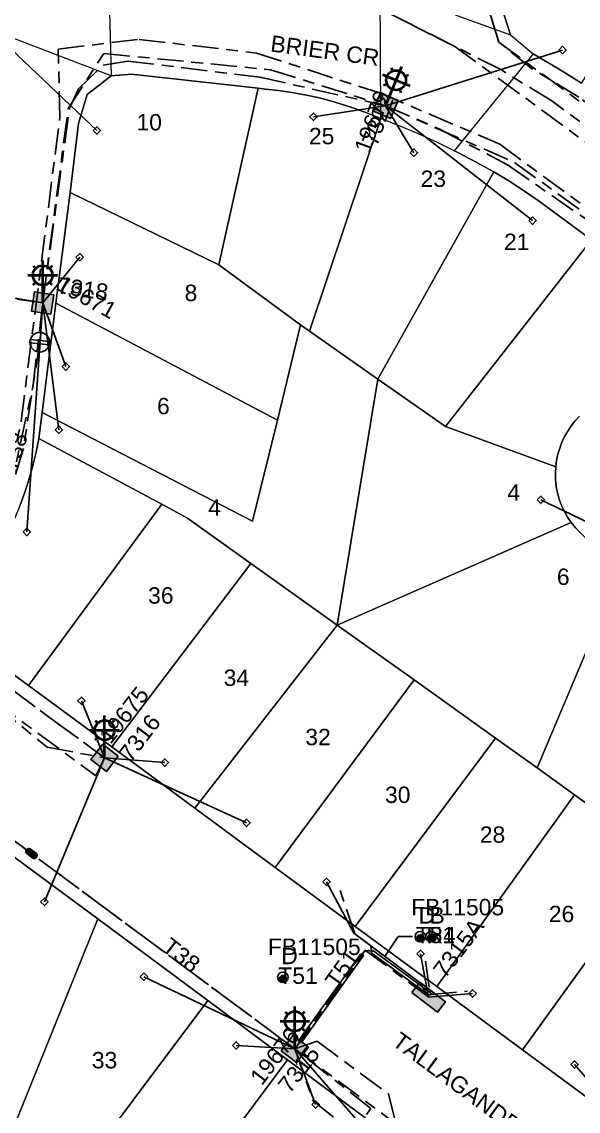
# Model space of a CAD drawing. Header units: metres. Extents: x 301341 to 310479, y 6262403 to 6265281.
# Drawn here: x 303483.9 to 303568.8, y 6264287.8 to 6264453.9 of the extents above; entities that cross this region are included whole.
import ezdxf
from ezdxf.enums import TextEntityAlignment as Align

# ---------------------------------------------------------------- set-up
doc = ezdxf.new("R2010")
doc.units = ezdxf.units.M
doc.linetypes.add('Cable Exist UG', pattern=[8.2, 4, -1.2, 1.8, -1.2])
doc.layers.get('0').update_dxf_attribs({"color": 6})
doc.layers.add('Cadastre Land Parcels_SP_EXT', color=9, linetype='Continuous', lineweight=5)
doc.layers.add('Cadastre Roads_SP_EXT', color=9, linetype='Continuous', lineweight=5)
for name, color, linetype in [('Duct_SP_EXT', 7, 'Continuous'), ('Equip_LV_EXT', 7, 'Continuous'), ('Equip_SP_SL_EXT', 7, 'Continuous'), ('Mains_HV_EXT', 7, 'Continuous'), ('Mains_LV_EXT', 7, 'Continuous'), ('Mains_SL_EXT', 7, 'Continuous'), ('Services_SP_EXT', 7, 'Continuous'), ('SupportsUG_SP_LV_EXT', 7, 'Continuous'), ('SupportsUG_SP_LV_SL_EXT', 7, 'Continuous'), ('Trench_SP_EXT', 7, 'Continuous')]:
    doc.layers.add(name, color=color, linetype=linetype)
doc.styles.add('COLUMN_LABEL', font='arial.ttf')
doc.styles.add('iecARIAL', font='arial.ttf', dxfattribs={"height": 2})
doc.styles.add('POLE_LABEL', font='arial.ttf')
doc.styles.get("Standard").update_dxf_attribs({"font": 'arial.ttf'})

# ---------------------------------------------------------------- blocks, each defined once
blk = doc.blocks.new('COLUMN_EXT')
blk.add_hatch(color=256).paths.add_polyline_path([(-1.49, 1.48), (-1.49, -1.49), (1.48, -1.49), (1.48, 1.48)])
blk.add_lwpolyline([(-1.49, -1.49), (1.48, -1.49), (1.48, 1.48), (-1.49, 1.48)], close=True)
for tag, height, style, flags, p in [('ASSET_NUM', 2.5, 'COLUMN_LABEL', 8, (2, 2)), ('STRUCTURE_PLANT_NUMBER', 0.2, 'POLE_LABEL', 9, (1.81, 0.03)), ('STREET_CODE', 0.2, 'COLUMN_LABEL', 9, (1.81, -0.2))]:
    blk.add_attdef(tag, text='', height=height, dxfattribs=dict(style=style, flags=flags)).set_placement(p, align=Align.MIDDLE_LEFT)
at = {"flags": 9}
for tag, p in [('COLUMN_TYPE', (1.81, -0.4)), ('OWNED_BY', (1.81, -0.6)), ('STATE', (1.81, -0.8)), ('USAGE', (1.81, -1)), ('STREETNAME', (1.81, -1.6)), ('LEGEND', (1.81, -1.2)), ('LOCATION', (1.81, -1.4)), ('SUBURB', (1.81, -1.8)), ('NOTES', (1.81, -2))]:
    blk.add_attdef(tag, text='', height=0.2, dxfattribs=at).set_placement(p, align=Align.MIDDLE_LEFT)
at = {"flags": 1}
blk.add_attdef('Z', (1.81, -2.35), '', height=0.2, dxfattribs=at)
blk = doc.blocks.new('PILLAR_EXT')
blk.add_hatch(color=256).paths.add_polyline_path([(-2.475, 0.99), (-2.475, -0.99), (2.475, -0.99), (2.475, 0.99)])
blk.add_lwpolyline([(-2.475, -0.99), (2.475, -0.99), (2.475, 0.99), (-2.475, 0.99)], close=True)
at = {"style": 'iecARIAL', "flags": 8}
blk.add_attdef('ASSET_NUM', (1.5, 3.5), '', height=2.5, dxfattribs=at)
for tag, p, flags in [('OWNED_BY', (0, -0.2), 9), ('STATE', (0, -0.4), 9), ('SUPPORT_TYPE', (0, -0.6), 9), ('STREETNAME', (0, -1.8), 9), ('USAGE', (0, -0.8), 9), ('LEGEND', (0, -1), 9), ('LOCATION', (0, -1.2), 9), ('NOTES', (0, -1.4), 9), ('PARENT', (0, -1.6), 9), ('SUBURB', (0, -2), 1)]:
    blk.add_attdef(tag, p, '', height=0.2, dxfattribs=dict(flags=flags))
blk = doc.blocks.new('DUCT_EXT')
blk.add_circle((0, 0.8), 0.8)
at = {"flags": 1}
blk.add_attdef('Z', (0, 0), '', height=0.2, dxfattribs=at)
at = {"flags": 9}
for tag, p in [('DUCT_CODE', (0, 0)), ('XSECT_TYPE', (0, -0.2)), ('STATE', (0, -0.6)), ('FB_REFERENCE', (0, -0.4)), ('NOTES', (0, -0.8))]:
    blk.add_attdef(tag, text='', height=0.2, dxfattribs=at).set_placement(p, align=Align.MIDDLE_LEFT)
blk = doc.blocks.new('SL_LANTERN_EXT')
at = {"lineweight": 40}
for p, q in [((-1.46, 5.68), (-1.06, 5.28)), ((0, 1.97), (0, 6.47)), ((1.46, 5.68), (1.06, 5.28)), ((-2.25, 4.22), (2.25, 4.22)), ((-1.46, 2.76), (-1.06, 3.16)), ((0, 0), (0, 2.72)), ((1.46, 2.76), (1.06, 3.16))]:
    blk.add_line(p, q, dxfattribs=at)
blk.add_circle((0, 4.22), 1.5, dxfattribs=at)
at = {"style": 'iecARIAL', "flags": 8}
blk.add_attdef('ASSET_NUM', (1.5, 1.5), '', height=2.5, dxfattribs=at)
for tag, p, height, flags in [('OPERATING_VOLTAGE', (0.98, -1.65), 0.2, 9), ('ORIENTATION', (0.98, -1.85), 0.2, 9), ('CONSTRUCTED_VOLTAGE', (0.98, -0.65), 0.2, 9), ('CONTROL_TYPE', (0.98, -0.85), 0.2, 9), ('LANTERN_PURPOSE', (0.98, -1.05), 0.2, 9), ('LANTERN_TYPE', (0.98, -1.25), 0.2, 9), ('NO_PHASES', (0.98, -1.45), 0.2, 9), ('LNUMBER', (2.18, -3.25), 2.5, 8), ('OWNED_BY', (0.98, -2.05), 0.2, 9), ('STATE', (0.98, -2.25), 0.2, 9), ('USAGE', (0.98, -2.45), 0.2, 9), ('CEXIST', (0.98, -2.65), 0.2, 9), ('CNEW', (0.98, -2.85), 0.2, 9), ('CNUMBER', (0.98, -3.05), 0.2, 9), ('CREMOVE', (0.98, -3.25), 0.2, 9), ('CREPLACE', (0.98, -3.45), 0.2, 9), ('LKINGHEIGHT', (0.98, -3.65), 0.2, 9), ('LBRACKET', (0.98, -3.85), 0.2, 9), ('LBRACKETVOCAB', (0.98, -4.05), 0.2, 9), ('LCATEGORY', (0.98, -4.25), 0.2, 9), ('LCHARGE1', (0.98, -4.45), 0.2, 9), ('LCHARGE1PERCENT', (0.98, -4.65), 0.2, 9), ('LCHARGE2', (0.98, -4.85), 0.2, 9), ('LCHARGE2PERCENT', (0.98, -5.05), 0.2, 9), ('LCHARGE3', (0.98, -5.25), 0.2, 9), ('LCHARGE3PERCENT', (0.98, -5.45), 0.2, 9), ('LEXIST', (0.98, -5.65), 0.2, 9), ('LLAMP', (0.98, -5.85), 0.2, 9), ('LLAMPVOCAB', (0.98, -6.05), 0.2, 9), ('LMAST', (0.98, -6.25), 0.2, 9), ('LMASTVOCAB', (0.98, -6.45), 0.2, 9), ('LNEW', (0.98, -6.65), 0.2, 9), ('LANTNUMBER', (0.98, -6.85), 0.2, 9), ('LOUTREACH', (0.98, -7.25), 0.2, 9), ('LOUTREACHVOCAB', (0.98, -7.45), 0.2, 9), ('LRATECODE', (0.98, -7.65), 0.2, 9), ('LREMOVE', (0.98, -7.85), 0.2, 9), ('LREPLACE', (0.98, -8.05), 0.2, 9), ('LTYPE', (0.98, -8.25), 0.2, 9), ('LTYPEVOCAB', (0.98, -8.45), 0.2, 9), ('STREETNAME', (0.98, -9.25), 0.2, 9), ('SUBURB', (0.98, -9.45), 0.2, 1), ('LEGEND', (0.98, -8.65), 0.2, 9), ('LOCATION', (0.98, -8.85), 0.2, 9), ('NOTES', (0.98, -9.05), 0.2, 9)]:
    blk.add_attdef(tag, p, '', height=height, dxfattribs=dict(flags=flags))
blk = doc.blocks.new('CCP_EXT')
at = {"flags": 9}
for tag, p in [('LIFE_SUPPORT', (0, -1.6)), ('STATE', (0, -1.8)), ('NOTES', (0, -2))]:
    blk.add_attdef(tag, text='', height=0.2, dxfattribs=at).set_placement(p, align=Align.MIDDLE_LEFT)
blk.add_wipeout([(0, 0.57), (0.57, 0), (0, -0.57), (-0.57, 0)])
blk.add_lwpolyline([(-0.57, 0), (0, 0.57), (0.57, 0), (0, -0.57), (-0.57, 0)])
at = {"flags": 1}
blk.add_attdef('Z', (0, 0), '', height=0.2, dxfattribs=at)
at = {"flags": 9}
for tag, p in [('CCP_TYPE', (0, 0)), ('CONSTRUCTED_VOLTAGE', (0, -0.2)), ('OPERATING_VOLTAGE', (0, -0.6)), ('ORIENTATION', (0, -0.8)), ('OWNED_BY', (0, -1)), ('NO_PHASES', (0, -0.4)), ('USAGE', (0, -1.2)), ('LEGEND', (0, -1.4))]:
    blk.add_attdef(tag, text='', height=0.2, dxfattribs=at).set_placement(p, align=Align.MIDDLE_LEFT)
blk = doc.blocks.new('LV_STJ_EXT')
h = blk.add_hatch(color=256)
edge = h.paths.add_edge_path()
edge.add_ellipse((-0.59, 0.13), major_axis=(0.226, 0.226), ratio=1, start_angle=45, end_angle=135)
edge.add_line((-0.91, 0.13), (-0.91, -0.13))
edge.add_ellipse((-0.59, -0.13), major_axis=(0.226, 0.226), ratio=1, start_angle=135, end_angle=225)
edge.add_line((-0.59, -0.45), (0.59, -0.45))
edge.add_ellipse((0.59, -0.13), major_axis=(-0.226, 0.226), ratio=1, start_angle=135, end_angle=225)
edge.add_line((0.91, -0.13), (0.91, 0.13))
edge.add_ellipse((0.59, 0.13), major_axis=(-0.226, 0.226), ratio=1, start_angle=225, end_angle=315)
edge.add_line((0.59, 0.45), (-0.59, 0.45))
blk.add_lwpolyline([(-0.91, 0.13), (-0.91, -0.13, 0.414214), (-0.59, -0.45), (0.59, -0.45, 0.414214), (0.91, -0.13), (0.91, 0.13, 0.414214), (0.59, 0.45), (-0.59, 0.45, 0.414214)], format="xyb", close=True)
at = {"flags": 1}
blk.add_attdef('Z', (0, 0), '', height=0.2, dxfattribs=at)
at = {"flags": 9}
for tag, p in [('ORIENTATION', (0, 0)), ('USAGE', (0, -0.2)), ('LEGEND', (0, -0.4)), ('NOTES', (0, -0.6))]:
    blk.add_attdef(tag, text='', height=0.2, dxfattribs=at).set_placement(p, align=Align.MIDDLE_LEFT)
blk = doc.blocks.new('LV_UG_LINKS_CLOSED_EXT')
blk.add_wipeout([(-1.06, 1.06), (-1.18, 0.92), (-1.29, 0.76), (-1.37, 0.59), (-1.43, 0.42), (-1.48, 0.23), (-1.49, 0.05), (-1.49, -0.14), (-1.46, -0.33), (-1.41, -0.51), (-1.33, -0.68), (-1.24, -0.84), (-1.12, -0.99), (-0.99, -1.12), (-0.84, -1.24), (-0.68, -1.33), (-0.51, -1.41), (-0.33, -1.46), (-0.14, -1.49), (0.05, -1.49), (0.23, -1.48), (0.42, -1.43), (0.59, -1.37), (0.76, -1.29), (0.92, -1.18), (1.06, -1.06), (1.18, -0.92), (1.29, -0.76), (1.37, -0.59), (1.43, -0.42), (1.48, -0.23), (1.49, -0.05), (1.49, 0.14), (1.46, 0.33), (1.41, 0.51), (1.33, 0.68), (1.24, 0.84), (1.12, 0.99), (0.99, 1.12), (0.84, 1.24), (0.68, 1.33), (0.51, 1.41), (0.33, 1.46), (0.14, 1.49), (-0.05, 1.49), (-0.23, 1.48), (-0.42, 1.43), (-0.59, 1.37), (-0.76, 1.29), (-0.92, 1.18)])
for p, q in [((-0.25, -1.48), (-0.25, 1.48)), ((0.25, -1.48), (0.25, 1.48))]:
    blk.add_line(p, q)
blk.add_circle((0, 0), 1.5)
at = {"flags": 9}
for tag, p in [('ACTUAL_STATUS', (0, 0)), ('CONSTRUCTED_VOLTAGE', (0, -0.2)), ('OPERATING_VOLTAGE', (0, -0.6)), ('ORIENTATION', (0, -0.8)), ('STATE', (0, -1)), ('SWITCH_TYPE', (0, -1.2)), ('NO_PHASES', (0, -0.4)), ('USAGE', (0, -1.4)), ('NOTES', (0, -1.6))]:
    blk.add_attdef(tag, text='', height=0.2, dxfattribs=at).set_placement(p, align=Align.MIDDLE_LEFT)
at = {"flags": 1}
blk.add_attdef('Z', (0, 0), '', height=0.2, dxfattribs=at)
blk = doc.blocks.new('CABLE_LARGE_EXT')
h = blk.add_hatch(color=256)
edge = h.paths.add_edge_path()
edge.add_arc((0, 0.55), 0.55, 0, 360)
blk.add_circle((0, 0.55), 0.55)
at = {"flags": 1}
blk.add_attdef('Z', (0, 0), '', height=0.2, dxfattribs=at)
at = {"flags": 9}
for tag, p in [('COND_CODE', (0, 0)), ('STATE', (0, -0.4)), ('XSECT_SIZE', (0, -0.6)), ('FB_REFERENCE', (0, -0.2)), ('NOTES', (0, -0.8))]:
    blk.add_attdef(tag, text='', height=0.2, dxfattribs=at).set_placement(p, align=Align.MIDDLE_LEFT)

msp = doc.modelspace()

# ---------------------------------------------------------------- linework, layer by layer
at = {"layer": 'Cadastre Land Parcels_SP_EXT', "linetype": 'Continuous'}
for points in [[(303588.77, 6264474.35), (303569.29, 6264479.59), (303558.57, 6264459.58), (303557.14, 6264456.05), (303558.42, 6264451.97), (303561.88, 6264449.04), (303565.78, 6264446.75), (303566.45, 6264446.35), (303569.26, 6264444.59), (303588.77, 6264474.35)], [(303519.93, 6264443.84), (303500.58, 6264445.97), (303497.48, 6264445.71), (303493.84, 6264442.84), (303492.52, 6264438.41), (303491.23, 6264427.9), (303513.95, 6264416.89), (303519.93, 6264443.84)], [(303538.63, 6264439.19), (303536.75, 6264439.96), (303534.86, 6264440.67), (303532.94, 6264441.3), (303530.99, 6264441.87), (303529.03, 6264442.37), (303527.05, 6264442.79), (303525.06, 6264443.15), (303523.06, 6264443.44), (303521.05, 6264443.65), (303519.93, 6264443.84), (303513.95, 6264416.89), (303526.42, 6264407.72), (303527.75, 6264406.74), (303538.63, 6264439.19)], [(303549.87, 6264434.27), (303547.42, 6264435.46), (303544.52, 6264436.79), (303541.59, 6264438.04), (303538.63, 6264439.19), (303527.75, 6264406.74), (303538.18, 6264399.43), (303555.88, 6264431.05), (303553.1, 6264432.59), (303550.28, 6264434.06), (303549.87, 6264434.27)], [(303570.8, 6264420.71), (303564.8, 6264425.11), (303562.65, 6264426.7), (303560.44, 6264428.22), (303558.19, 6264429.67), (303555.88, 6264431.05), (303538.18, 6264399.43), (303548.54, 6264392.24), (303570.8, 6264420.71)], [(303513.95, 6264416.89), (303491.23, 6264427.9), (303489.06, 6264411.04), (303522.88, 6264393.17), (303526.42, 6264407.72), (303513.95, 6264416.89)], [(303522.88, 6264393.17), (303489.06, 6264411.04), (303486.97, 6264394.38), (303519.09, 6264377.78), (303522.88, 6264393.17)], [(303527.75, 6264406.74), (303526.42, 6264407.72), (303522.88, 6264393.17), (303519.09, 6264377.78), (303486.97, 6264394.38), (303486.44, 6264390.38), (303505.21, 6264380.37), (303509.17, 6264378.24), (303518.83, 6264371.34), (303532.01, 6264361.92), (303532.05, 6264362.24), (303538.18, 6264399.43), (303527.75, 6264406.74)], [(303548.54, 6264392.24), (303538.18, 6264399.43), (303532.05, 6264362.24), (303532.01, 6264361.92), (303567.72, 6264377.56), (303567.16, 6264378.38), (303566.66, 6264379.26), (303566.24, 6264380.18), (303565.89, 6264381.12), (303565.62, 6264382.1), (303565.43, 6264383.09), (303565.33, 6264384.09), (303565.3, 6264385.1), (303565.36, 6264386.09), (303548.54, 6264392.24)], [(303505.21, 6264380.37), (303486.44, 6264390.38), (303486.04, 6264388.31), (303485.55, 6264386.26), (303484.98, 6264384.23), (303484.34, 6264382.23), (303483.62, 6264380.25), (303482.82, 6264378.3), (303481.95, 6264376.38), (303481.01, 6264374.49), (303479.99, 6264372.65), (303479.49, 6264371.66), (303478.92, 6264370.7), (303478.29, 6264369.78), (303477.61, 6264368.9), (303476.88, 6264368.06), (303476.1, 6264367.27), (303474.75, 6264364.54), (303474.8, 6264361.94), (303475.85, 6264359.36), (303484.89, 6264352.72), (303505.21, 6264380.37)], [(303518.83, 6264371.34), (303509.17, 6264378.24), (303505.21, 6264380.37), (303484.89, 6264352.72), (303497.58, 6264343.37), (303518.83, 6264371.34)], [(303576.22, 6264372.71), (303575.23, 6264372.86), (303574.25, 6264373.08), (303573.29, 6264373.39), (303572.36, 6264373.78), (303571.47, 6264374.24), (303570.61, 6264374.77), (303569.81, 6264375.37), (303569.06, 6264376.04), (303568.36, 6264376.77), (303567.72, 6264377.56), (303532.01, 6264361.92), (303543.75, 6264353.57), (303556.16, 6264344.72), (303562.52, 6264340.15), (303576.22, 6264372.71)], [(303592.77, 6264333.93), (303585.58, 6264375.49), (303584.78, 6264374.87), (303583.95, 6264374.32), (303583.06, 6264373.84), (303582.14, 6264373.43), (303581.2, 6264373.1), (303580.22, 6264372.86), (303579.23, 6264372.7), (303578.23, 6264372.62), (303577.22, 6264372.62), (303576.22, 6264372.71), (303562.52, 6264340.15), (303568.21, 6264336.05), (303581.5, 6264326.52), (303585.25, 6264323.89), (303592.77, 6264333.93)], [(303510.26, 6264334.02), (303532.01, 6264361.92), (303518.83, 6264371.34), (303497.58, 6264343.37), (303510.26, 6264334.02)], [(303543.75, 6264353.57), (303532.01, 6264361.92), (303510.26, 6264334.02), (303522.52, 6264324.97), (303543.75, 6264353.57)], [(303556.16, 6264344.72), (303543.75, 6264353.57), (303522.52, 6264324.97), (303534.72, 6264315.98), (303556.16, 6264344.72)], [(303562.52, 6264340.15), (303556.16, 6264344.72), (303534.72, 6264315.98), (303547.18, 6264306.82), (303568.21, 6264336.05), (303562.52, 6264340.15)], [(303581.5, 6264326.52), (303568.21, 6264336.05), (303547.18, 6264306.82), (303560.28, 6264297.18), (303581.5, 6264326.52)], [(303495.48, 6264317.15), (303481.08, 6264327.78), (303474.42, 6264305.66), (303468.77, 6264286.86), (303471.36, 6264285.62), (303480.86, 6264281.02), (303495.48, 6264317.15)], [(303585.25, 6264323.89), (303581.5, 6264326.52), (303560.28, 6264297.18), (303572.68, 6264288.02), (303594.47, 6264317.26), (303585.25, 6264323.89)], [(303512.25, 6264304.69), (303495.48, 6264317.15), (303480.86, 6264281.02), (303489.61, 6264274.51), (303512.25, 6264304.69)], [(303524.42, 6264295.63), (303512.25, 6264304.69), (303489.61, 6264274.51), (303501.88, 6264265.42), (303524.42, 6264295.63)], [(303536.49, 6264286.65), (303524.42, 6264295.63), (303501.88, 6264265.42), (303513.76, 6264256.63), (303536.49, 6264286.65)]]:
    msp.add_lwpolyline(points, close=True, dxfattribs=at)
msp.add_lwpolyline([(303570.8, 6264420.71), (303548.54, 6264392.24), (303565.36, 6264386.09), (303565.48, 6264387.06), (303565.68, 6264388), (303565.95, 6264388.92), (303566.29, 6264389.82), (303566.7, 6264390.7), (303567.18, 6264391.53), (303567.71, 6264392.33), (303568.31, 6264393.08), (303568.97, 6264393.79)], dxfattribs=at)
at = {"layer": 'Cadastre Roads_SP_EXT', "linetype": 'Continuous'}
for points in [[(303550, 6264454.99), (303558.42, 6264451.97), (303557.14, 6264456.05)], [(303568.97, 6264393.79), (303568.31, 6264393.08), (303567.71, 6264392.33), (303567.18, 6264391.53), (303566.7, 6264390.7), (303566.29, 6264389.82), (303565.95, 6264388.92), (303565.68, 6264388), (303565.48, 6264387.06), (303565.36, 6264386.09), (303565.3, 6264385.1), (303565.33, 6264384.09), (303565.43, 6264383.09), (303565.62, 6264382.1), (303565.89, 6264381.12), (303566.24, 6264380.18), (303566.66, 6264379.26), (303567.16, 6264378.38), (303567.72, 6264377.56), (303568.36, 6264376.77), (303569.06, 6264376.04)]]:
    msp.add_lwpolyline(points, dxfattribs=at)
at = {"layer": 'Duct_SP_EXT'}
for p, q in [((303526.11, 6264298.53), (303535.61, 6264311.83)), ((303526.51, 6264298.25), (303536, 6264311.55)), ((303535.61, 6264311.83), (303535.8, 6264311.69)), ((303536, 6264311.55), (303535.8, 6264311.69)), ((303537.16, 6264311.94), (303537.3, 6264312.14)), ((303537.44, 6264312.33), (303537.3, 6264312.14)), ((303546.08, 6264305.43), (303546.22, 6264305.62)), ((303546.36, 6264305.81), (303546.22, 6264305.62)), ((303526.11, 6264298.53), (303526.31, 6264298.39)), ((303526.51, 6264298.25), (303526.31, 6264298.39))]:
    msp.add_line(p, q, dxfattribs=at)
msp.add_lwpolyline([(303543.49, 6264314.45), (303541.32, 6264314.45), (303539.24, 6264311.42)], dxfattribs=at)
at = {"layer": 'Mains_LV_EXT', "linetype": 'Cable Exist UG'}
for points in [[(303487.05, 6264411.06), (303473.11, 6264413.07), (303478.02, 6264453.72)], [(303485.35, 6264327.1), (303466.73, 6264340.91)]]:
    msp.add_lwpolyline(points, dxfattribs=at)
at = {"layer": 'Mains_SL_EXT', "linetype": 'Cable Exist UG'}
msp.add_lwpolyline([(303487.05, 6264411.06), (303473.12, 6264413.16), (303478.02, 6264453.72)], dxfattribs=at)
at = {"layer": 'Services_SP_EXT'}
msp.add_lwpolyline([(303468.05, 6264414.25), (303487.05, 6264411.06)], dxfattribs=at)
at = {"layer": 'Trench_SP_EXT', "linetype": 'Cable Exist UG'}
for points in [[(303537.3, 6264312.14), (303537.06, 6264313.06), (303534.68, 6264314.84), (303532.35, 6264321.79)], [(303526.28, 6264298.35), (303525.53, 6264297.3)]]:
    msp.add_lwpolyline(points, dxfattribs=at)
msp.add_lwpolyline([(303535.87, 6264311.79, -0.422924), (303537.3, 6264312.14)], format="xyb", dxfattribs=at)

# ---------------------------------------------------------------- block references
at = {"layer": 'Duct_SP_EXT'}
for name, p in [('DUCT_EXT', (303544.67, 6264313.62)), ('DUCT_EXT', (303546.33, 6264313.62)), ('CABLE_LARGE_EXT', (303544.67, 6264313.62)), ('CABLE_LARGE_EXT', (303546.33, 6264313.62)), ('DUCT_EXT', (303523.71, 6264307.43)), ('CABLE_LARGE_EXT', (303523.71, 6264307.43))]:
    msp.add_blockref(name, p, dxfattribs=at)
at = {"layer": 'Equip_LV_EXT', "rotation": 142.2333843255388}
msp.add_blockref('LV_STJ_EXT', (303485.35, 6264327.1), dxfattribs=at)
at = {"layer": 'Equip_SP_SL_EXT'}
ref = msp.add_blockref('SL_LANTERN_EXT', (303539.36, 6264441.14), dxfattribs=dict(at, rotation=337.2813594390861))
ref.add_attrib('ASSET_NUM', '19679', dxfattribs={"layer": '0', "height": 2.5, "rotation": 70.3913, "style": 'iecARIAL'}).set_placement((303540.86, 6264442.64), align=Align.BOTTOM_RIGHT)
ref = msp.add_blockref('SL_LANTERN_EXT', (303487.05, 6264411.06), dxfattribs=at)
ref.add_attrib('ASSET_NUM', '19671', dxfattribs={"layer": '0', "height": 2.5, "rotation": 331.0259, "style": 'iecARIAL'}).set_placement((303488.55, 6264412.57), align=Align.BOTTOM_LEFT)
ref = msp.add_blockref('SL_LANTERN_EXT', (303496.5, 6264341.69), dxfattribs=at)
ref.add_attrib('ASSET_NUM', '19675', dxfattribs={"layer": '0', "height": 2.5, "rotation": 51.6858, "style": 'iecARIAL'}).set_placement((303498, 6264343.19), align=Align.BOTTOM_LEFT)
ref = msp.add_blockref('SL_LANTERN_EXT', (303525.53, 6264297.3), dxfattribs=at)
ref.add_attrib('ASSET_NUM', '19676', dxfattribs={"layer": '0', "height": 2.5, "rotation": 52.1887, "style": 'iecARIAL'}).set_placement((303527.03, 6264298.8), align=Align.BOTTOM_RIGHT)
at = {"layer": 'SupportsUG_SP_LV_EXT'}
ref = msp.add_blockref('PILLAR_EXT', (303545.95, 6264305.2), dxfattribs=dict(at, rotation=322.7066943600649))
ref.add_attrib('ASSET_NUM', '7315A', dxfattribs={"layer": '0', "height": 2.5, "rotation": 52.7067, "style": 'iecARIAL'}).set_placement((303547.45, 6264308.7), align=Align.MIDDLE_LEFT)
at = {"layer": 'SupportsUG_SP_LV_SL_EXT'}
ref = msp.add_blockref('COLUMN_EXT', (303539.37, 6264441.14), dxfattribs=dict(at, rotation=336.9589297135183))
ref.add_attrib('ASSET_NUM', '7322', dxfattribs={"layer": '0', "height": 2.5, "rotation": 70.3913, "style": 'COLUMN_LABEL'}).set_placement((303541.37, 6264441.89), align=Align.BOTTOM_RIGHT)
ref = msp.add_blockref('COLUMN_EXT', (303487.05, 6264411.06), dxfattribs=dict(at, rotation=81.66685763885832))
ref.add_attrib('ASSET_NUM', '7318', dxfattribs={"layer": '0', "height": 2.5, "rotation": 351.6302, "style": 'COLUMN_LABEL'}).set_placement((303489.05, 6264411.81), align=Align.BOTTOM_LEFT)
ref = msp.add_blockref('COLUMN_EXT', (303496.5, 6264341.69), dxfattribs=dict(at, rotation=142.4184587879337))
ref.add_attrib('ASSET_NUM', '7316', dxfattribs={"layer": '0', "height": 2.5, "rotation": 52.5268, "style": 'COLUMN_LABEL'}).set_placement((303498.5, 6264342.44), align=Align.TOP_LEFT)
ref = msp.add_blockref('COLUMN_EXT', (303525.53, 6264297.3), dxfattribs=dict(at, rotation=322.2550137768259))
ref.add_attrib('ASSET_NUM', '7315', dxfattribs={"layer": '0', "height": 2.5, "rotation": 52.2912, "style": 'COLUMN_LABEL'}).set_placement((303527.53, 6264298.05), align=Align.TOP_RIGHT)

# ---------------------------------------------------------------- texts
at = {"layer": 'Cadastre Land Parcels_SP_EXT'}
for s, p in [('10', (303501.36, 6264437.37)), ('25', (303527.68, 6264435.26)), ('23', (303544.72, 6264428.76)), ('21', (303557.44, 6264419.14)), ('8', (303508.71, 6264411.35)), ('6', (303504.5, 6264394.09)), ('4', (303557.96, 6264380.92)), ('4', (303512.31, 6264378.64)), ('6', (303565.52, 6264368.06)), ('36', (303503.14, 6264365.21)), ('34', (303514.67, 6264352.66)), ('32', (303527.13, 6264343.62)), ('30', (303539.29, 6264334.81)), ('28', (303553.76, 6264328.74)), ('26', (303564.29, 6264316.64)), ('33', (303494.55, 6264294.34))]:
    msp.add_text(s, height=2.5, dxfattribs=at).set_placement(p)
at = {"layer": 'Cadastre Roads_SP_EXT'}
for s, rotation, p in [('BRIER CR', 352.2796, (303521.7, 6264449.43)), ('TALLAGANDRA DR', 323.5288, (303540.2, 6264298.02))]:
    msp.add_text(s, height=2.5, rotation=rotation, dxfattribs=at).set_placement(p)
at = {"layer": 'Duct_SP_EXT'}
for s, p in [('FB11505', (303543.3, 6264317.68)), ('D', (303544.42, 6264316.42)), ('B', (303546.08, 6264316.42)), ('T51', (303543.97, 6264313.42)), ('R4', (303545.63, 6264313.42)), ('FB11505', (303521.41, 6264311.63)), ('D', (303523.46, 6264310.23)), ('T51', (303523.01, 6264307.23))]:
    msp.add_text(s, height=2.5, dxfattribs=at).set_placement(p)
at = {"layer": 'Mains_LV_EXT'}
for s, rotation, p in [('T38', 71.7869, (303482.96, 6264385.09)), ('T38', 322.3055, (303505.08, 6264312.46)), ('T51', 54.4736, (303532, 6264306.36))]:
    msp.add_text(s, height=2.5, rotation=rotation, dxfattribs=at).set_placement(p)

# ---------------------------------------------------------------- next in the draw order: block references
at = {"layer": 'Services_SP_EXT'}
for p in [(303566.38, 6264449.63), (303528.36, 6264439.44), (303495.33, 6264437.36), (303543.68, 6264433.98), (303561.79, 6264423.62), (303492.7, 6264418.05), (303490.59, 6264401.35), (303489.53, 6264391.74), (303563.08, 6264381.03), (303484.64, 6264376.14), (303492.95, 6264350.38), (303505.7, 6264340.97), (303518.16, 6264331.79), (303530.36, 6264322.79), (303487.31, 6264319.73), (303544.7, 6264311.81), (303502.51, 6264308.32), (303552.66, 6264305.75), (303516.58, 6264297.84), (303568.2, 6264294.92), (303528.7, 6264288.82)]:
    msp.add_blockref('CCP_EXT', p, dxfattribs=at)

# ---------------------------------------------------------------- next in the draw order: linework, layer by layer
at = {"layer": 'Cadastre Roads_SP_EXT', "linetype": 'Continuous'}
msp.add_lwpolyline([(303527.77, 6264460.18), (303503.77, 6264463.92), (303500.03, 6264465.75), (303496.96, 6264469.39), (303497.22, 6264457.55), (303497.48, 6264445.71), (303500.58, 6264445.97), (303519.93, 6264443.84), (303521.05, 6264443.65), (303523.06, 6264443.44), (303525.06, 6264443.15), (303527.05, 6264442.79), (303529.03, 6264442.37), (303530.99, 6264441.87), (303532.94, 6264441.3), (303534.86, 6264440.67), (303536.75, 6264439.96), (303538.63, 6264439.19), (303538.6, 6264449.14), (303538.57, 6264459.09), (303535.27, 6264459.03), (303527.77, 6264460.18)], close=True, dxfattribs=at)
for points in [[(303483.62, 6264380.25), (303484.34, 6264382.23), (303484.98, 6264384.23), (303485.55, 6264386.26), (303486.04, 6264388.31), (303486.44, 6264390.38), (303486.97, 6264394.38), (303489.06, 6264411.04), (303491.23, 6264427.9), (303492.52, 6264438.41), (303493.84, 6264442.84), (303497.48, 6264445.71), (303497.48, 6264445.71), (303488.35, 6264449.21), (303476.01, 6264453.94)], [(303569.26, 6264444.59), (303566.45, 6264446.35), (303565.78, 6264446.75), (303561.88, 6264449.04), (303555.38, 6264441.05), (303549.87, 6264434.27), (303550.28, 6264434.06), (303553.1, 6264432.59), (303555.88, 6264431.05), (303558.19, 6264429.67), (303560.44, 6264428.22), (303562.65, 6264426.7), (303564.8, 6264425.11), (303570.8, 6264420.71)], [(303584.14, 6264279.54), (303572.68, 6264288.02), (303560.28, 6264297.18), (303547.18, 6264306.82), (303534.72, 6264315.98), (303522.52, 6264324.97), (303510.26, 6264334.02), (303497.58, 6264343.37), (303484.89, 6264352.72), (303484.89, 6264352.72), (303475.85, 6264359.36), (303467.75, 6264353.18), (303457.43, 6264345.33), (303465.54, 6264339.3), (303481.08, 6264327.78), (303495.48, 6264317.15), (303512.25, 6264304.69), (303524.42, 6264295.63), (303536.49, 6264286.65)]]:
    msp.add_lwpolyline(points, dxfattribs=at)
at = {"layer": 'Duct_SP_EXT'}
for p, q in [((303546.08, 6264305.43), (303537.16, 6264311.94)), ((303546.36, 6264305.81), (303537.44, 6264312.33))]:
    msp.add_line(p, q, dxfattribs=at)
at = {"layer": 'Mains_LV_EXT', "linetype": 'Cable Exist UG'}
for points in [[(303601.17, 6264418.19), (303585.85, 6264429.93), (303568.87, 6264442.46), (303561.62, 6264446.87), (303556.68, 6264450.83), (303555.02, 6264456.14), (303569.81, 6264484.81), (303571.38, 6264490.18), (303570.54, 6264494.7), (303568.78, 6264497.49)], [(303601.17, 6264418.19), (303599.62, 6264416.2), (303564.73, 6264441.89), (303557.05, 6264446.59), (303539.96, 6264455.22), (303534.72, 6264456.63), (303530.79, 6264457.7), (303503.37, 6264461.96), (303498.62, 6264464.32), (303494.97, 6264468.65), (303494.86, 6264474.7), (303497.15, 6264492.83)], [(303487.05, 6264411.06), (303491.17, 6264440.89), (303492.53, 6264443.73), (303496.27, 6264447.31), (303500.06, 6264447.94), (303520.2, 6264445.5), (303539.37, 6264441.14)], [(303539.37, 6264441.14), (303547.55, 6264437.61), (303557.99, 6264432.12), (303606.77, 6264398.32), (303622.48, 6264385.64), (303619.72, 6264376.24)], [(303453.07, 6264372.67), (303471.08, 6264359.36), (303473.08, 6264355.2), (303495.14, 6264338.96), (303496.5, 6264341.69)], [(303525.53, 6264297.3), (303485.35, 6264327.1)], [(303525.53, 6264297.3), (303536.28, 6264312.35), (303536.28, 6264312.35), (303546, 6264305.21)], [(303525.53, 6264297.3), (303528.92, 6264298.48), (303539.81, 6264290.44), (303540.96, 6264285.85), (303574.73, 6264260.84)], [(303513.42, 6264257.08), (303537.15, 6264288.23), (303525.53, 6264297.3)]]:
    msp.add_lwpolyline(points, dxfattribs=at)
at = {"layer": 'Mains_SL_EXT', "linetype": 'Cable Exist UG'}
for points in [[(303568.78, 6264497.49), (303570.74, 6264493.62), (303571.38, 6264490.18), (303569.81, 6264484.81), (303555.02, 6264456.14), (303556.68, 6264450.83), (303601.17, 6264418.19)], [(303497.15, 6264492.83), (303494.86, 6264474.7), (303494.97, 6264468.65), (303498.62, 6264464.32), (303503.37, 6264461.96), (303530.79, 6264457.7), (303539.96, 6264455.22), (303549.94, 6264450.17), (303591.23, 6264420.02), (303601.17, 6264418.19)], [(303487.05, 6264411.06), (303490.94, 6264440.74), (303496.39, 6264449.1), (303521.82, 6264446.63), (303539.36, 6264441.14)], [(303539.36, 6264441.14), (303559.03, 6264432.5), (303620.02, 6264388.56), (303612.7, 6264368.23)], [(303448.79, 6264375.82), (303469.26, 6264361.18), (303473.49, 6264354.9), (303487.73, 6264343.34), (303496.5, 6264341.69)], [(303466.73, 6264340.91), (303525.53, 6264297.3)], [(303525.53, 6264297.3), (303528.32, 6264289.37), (303534.66, 6264284.34), (303513.76, 6264256.72), (303503.07, 6264229.97), (303509.7, 6264224.1)], [(303525.53, 6264297.3), (303574.73, 6264260.84)]]:
    msp.add_lwpolyline(points, dxfattribs=at)
at = {"layer": 'Services_SP_EXT'}
for points in [[(303495.33, 6264437.36), (303478.02, 6264453.72)], [(303566.38, 6264449.63), (303539.37, 6264441.14)], [(303528.36, 6264439.44), (303539.37, 6264441.14)], [(303543.68, 6264433.98), (303539.37, 6264441.14)], [(303561.79, 6264423.62), (303539.37, 6264441.14)], [(303492.7, 6264418.05), (303487.05, 6264411.06)], [(303563.08, 6264381.03), (303576.34, 6264374.71)], [(303492.95, 6264350.38), (303496.5, 6264341.69)], [(303487.31, 6264319.73), (303496.5, 6264341.69)], [(303518.16, 6264331.79), (303496.5, 6264341.69)], [(303505.7, 6264340.97), (303496.5, 6264341.69)], [(303545.95, 6264305.2), (303544.66, 6264307.36), (303534.55, 6264314.94), (303530.36, 6264322.79)], [(303545.95, 6264305.2), (303544.7, 6264311.81)], [(303502.51, 6264308.32), (303525.53, 6264297.3)], [(303545.95, 6264305.2), (303552.66, 6264305.75)], [(303516.58, 6264297.84), (303525.53, 6264297.3)], [(303528.7, 6264288.82), (303525.53, 6264297.3)], [(303540.68, 6264279.94), (303525.53, 6264297.3)], [(303568.2, 6264294.92), (303582.95, 6264278.02)]]:
    msp.add_lwpolyline(points, dxfattribs=at)
at = {"layer": 'Trench_SP_EXT', "linetype": 'Cable Exist UG'}
msp.add_lwpolyline([(303545.46, 6264310.67), (303546.22, 6264305.62), (303551.87, 6264306.11)], dxfattribs=at)

# ---------------------------------------------------------------- next in the draw order: block references
at = {"layer": 'Equip_LV_EXT', "rotation": 264.6391727637292}
msp.add_blockref('LV_UG_LINKS_CLOSED_EXT', (303486.61, 6264405.08), dxfattribs=at)

# ---------------------------------------------------------------- next in the draw order: linework, layer by layer
at = {"layer": 'Mains_HV_EXT', "linetype": 'Cable Exist UG'}
msp.add_lwpolyline([(303409.67, 6264404.29), (303447.66, 6264375.42), (303468.2, 6264361.15), (303474.62, 6264370.04), (303478.52, 6264376.23), (303482.05, 6264384.91), (303483.77, 6264393.05), (303489.67, 6264439.37), (303489.43, 6264449.78), (303501.75, 6264451.26), (303519.67, 6264449.17), (303538.43, 6264443.09), (303556.82, 6264435.28), (303578.85, 6264419.05), (303618.25, 6264386.86), (303619.72, 6264376.24)], dxfattribs=at)
at = {"layer": 'Mains_LV_EXT', "linetype": 'Cable Exist UG'}
for points in [[(303487.05, 6264411.06), (303486.61, 6264405.08)], [(303486.61, 6264405.08), (303484.09, 6264388.74), (303481.51, 6264380.38), (303477.5, 6264372.23), (303474.18, 6264367.91), (303472.74, 6264365), (303472.81, 6264361.54), (303474.51, 6264358.35), (303476.07, 6264356.72), (303496.5, 6264341.69)]]:
    msp.add_lwpolyline(points, dxfattribs=at)
at = {"layer": 'Mains_SL_EXT', "linetype": 'Cable Exist UG'}
msp.add_lwpolyline([(303496.5, 6264341.69), (303478.89, 6264354.65), (303472.81, 6264361.54), (303474.54, 6264368.2), (303481.93, 6264381.74), (303485.61, 6264398.6), (303487.05, 6264411.06)], dxfattribs=at)
at = {"layer": 'Services_SP_EXT'}
for points in [[(303484.64, 6264376.14), (303487.05, 6264411.06)], [(303489.53, 6264391.74), (303487.05, 6264411.06)], [(303490.59, 6264401.35), (303487.05, 6264411.06)]]:
    msp.add_lwpolyline(points, dxfattribs=at)

doc.saveas('drawing.dxf')
